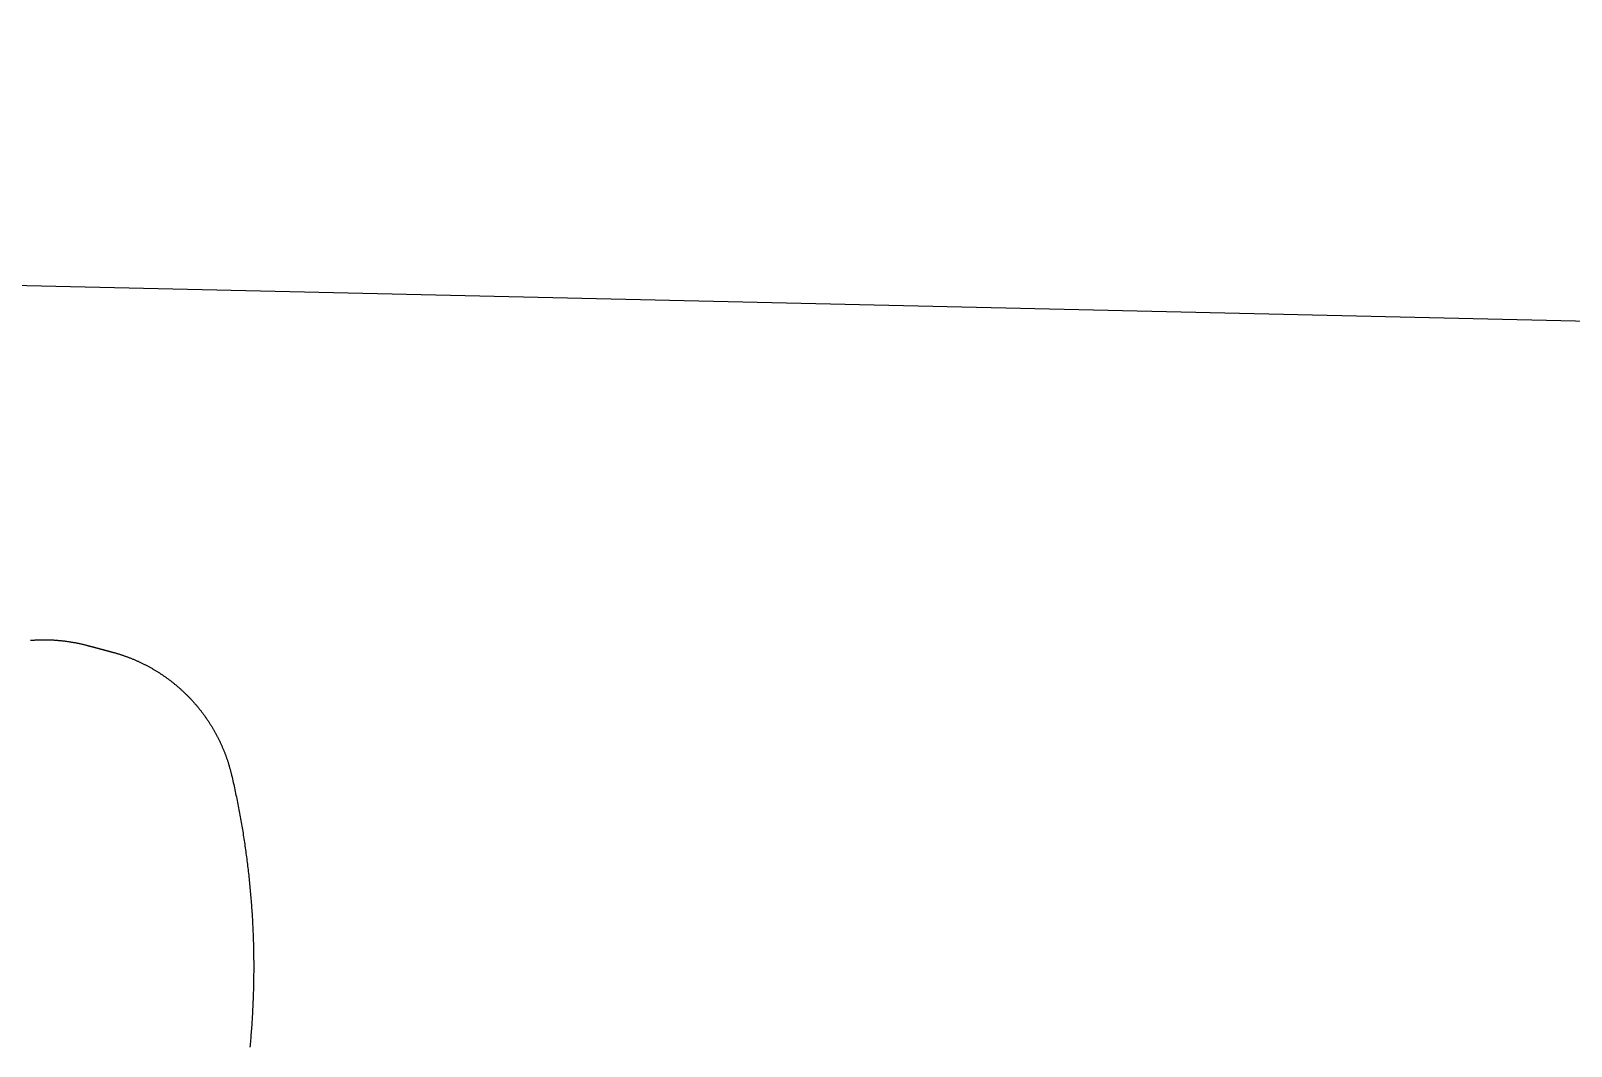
# Model space of a CAD drawing. Header units: millimetres. Extents: x 0 to 300, y 0 to 160.
# Drawn here: x 172.73 to 180.12, y 145.39 to 150.26 of the extents above; entities that cross this region are included whole.
import ezdxf

# ---------------------------------------------------------------- set-up
doc = ezdxf.new("R2010")
doc.units = ezdxf.units.MM
doc.header["$MEASUREMENT"] = 0
doc.layers.add('Layer 1', color=1, linetype='Continuous', true_color=0xff0000)

msp = doc.modelspace()

# ---------------------------------------------------------------- linework, layer by layer
at = {"layer": 'Layer 1'}
msp.add_lwpolyline([(274.2993, 148.4231), (281.7994, 148.4236, 0.99345), (281.799, 156.4229), (208.06, 157.3882, -0.116261), (204.4982, 158.2772, 0.240149), (199.0493, 158.3031, -0.114507), (195.5272, 157.4483), (166.7108, 157.1723, 0.290118), (162.8149, 153.8955, 0.46164), (166.6587, 149.1735), (195.469, 148.522, -0.121881), (198.9797, 147.6214, 0.240131), (204.4285, 147.5764, -0.116261), (208.0015, 148.4189), (244.4005, 148.4212)], format="xyb", dxfattribs=at)
msp.add_lwpolyline([(172.7257, 147.3356), (172.7291, 147.3359), (172.7324, 147.3361), (172.7357, 147.3364), (172.739, 147.3366), (172.7424, 147.3368), (172.7457, 147.337), (172.749, 147.3372), (172.7523, 147.3374), (172.7557, 147.3375), (172.759, 147.3377), (172.7624, 147.3378), (172.7657, 147.3379), (172.769, 147.338), (172.7724, 147.3381), (172.7757, 147.3382), (172.7791, 147.3382), (172.7824, 147.3383), (172.7857, 147.3383), (172.7891, 147.3383), (172.7924, 147.3383), (172.7958, 147.3383), (172.7991, 147.3383), (172.8025, 147.3383), (172.8058, 147.3382), (172.8092, 147.3381), (172.8125, 147.3381), (172.8159, 147.338), (172.8192, 147.3379), (172.8226, 147.3377), (172.826, 147.3376), (172.8293, 147.3374), (172.8327, 147.3373), (172.836, 147.3371), (172.8394, 147.3369), (172.8427, 147.3367), (172.8461, 147.3365), (172.8495, 147.3362), (172.8528, 147.336), (172.8562, 147.3357), (172.8595, 147.3354), (172.8629, 147.3351), (172.8662, 147.3348), (172.8696, 147.3345), (172.873, 147.3342), (172.8763, 147.3338), (172.8797, 147.3335), (172.883, 147.3331), (172.8864, 147.3327), (172.8897, 147.3323), (172.8931, 147.3319), (172.8965, 147.3314), (172.8998, 147.331), (172.9032, 147.3305), (172.9065, 147.33), (172.9099, 147.3295), (172.9132, 147.329), (172.9166, 147.3285), (172.9199, 147.328), (172.9233, 147.3274), (172.9266, 147.3268), (172.93, 147.3263), (172.9333, 147.3257), (172.9367, 147.325), (172.94, 147.3244), (172.9434, 147.3238), (172.9467, 147.3231), (172.9501, 147.3225), (172.9534, 147.3218), (172.9568, 147.3211), (172.9601, 147.3204), (172.9634, 147.3196), (172.9668, 147.3189), (172.9701, 147.3181), (172.9735, 147.3174), (172.9768, 147.3166), (172.9801, 147.3158), (172.9835, 147.315), (172.9868, 147.3141), (172.9901, 147.3133), (172.9934, 147.3124), (172.994, 147.3123), (172.9945, 147.3122), (172.995, 147.312), (172.9955, 147.3119), (172.996, 147.3118), (172.9965, 147.3116), (172.997, 147.3115), (172.9975, 147.3114), (172.998, 147.3112), (172.9986, 147.3111), (172.9991, 147.311), (172.9996, 147.3108), (173.0001, 147.3107), (173.0006, 147.3106), (173.0011, 147.3104), (173.0016, 147.3103), (173.0021, 147.3102), (173.0026, 147.31), (173.0031, 147.3099), (173.0037, 147.3098), (173.0042, 147.3096), (173.0047, 147.3095), (173.0052, 147.3094), (173.0057, 147.3092), (173.0062, 147.3091), (173.0067, 147.309), (173.0072, 147.3088), (173.0077, 147.3087), (173.0083, 147.3086), (173.0088, 147.3084), (173.0093, 147.3083), (173.0098, 147.3082), (173.0103, 147.308), (173.0108, 147.3079), (173.0113, 147.3078), (173.0118, 147.3076), (173.0123, 147.3075), (173.0128, 147.3074), (173.0134, 147.3072), (173.0139, 147.3071), (173.0144, 147.307), (173.0149, 147.3068), (173.0154, 147.3067), (173.0159, 147.3066), (173.0164, 147.3064), (173.0169, 147.3063), (173.0174, 147.3062), (173.0179, 147.306), (173.0185, 147.3059), (173.019, 147.3058), (173.0195, 147.3056), (173.02, 147.3055), (173.0205, 147.3054), (173.021, 147.3052), (173.0215, 147.3051), (173.022, 147.305), (173.0225, 147.3048), (173.023, 147.3047), (173.0236, 147.3046), (173.0241, 147.3044), (173.0246, 147.3043), (173.0251, 147.3042), (173.0256, 147.304), (173.0261, 147.3039), (173.0266, 147.3038), (173.0271, 147.3036), (173.0276, 147.3035), (173.0281, 147.3034), (173.0287, 147.3032), (173.0292, 147.3031), (173.0297, 147.303), (173.0302, 147.3028), (173.0307, 147.3027), (173.0312, 147.3026), (173.0317, 147.3024), (173.0322, 147.3023), (173.0327, 147.3021), (173.0332, 147.302), (173.0338, 147.3019), (173.0343, 147.3017), (173.0348, 147.3016), (173.0353, 147.3015), (173.0358, 147.3013), (173.0363, 147.3012), (173.0368, 147.3011), (173.0373, 147.3009), (173.0378, 147.3008), (173.0383, 147.3007), (173.0389, 147.3005), (173.0394, 147.3004), (173.0399, 147.3003), (173.0404, 147.3001), (173.0409, 147.3), (173.0414, 147.2999), (173.0419, 147.2997), (173.0424, 147.2996), (173.0429, 147.2995), (173.0434, 147.2993), (173.0439, 147.2992), (173.0445, 147.299), (173.045, 147.2989), (173.0455, 147.2988), (173.046, 147.2986), (173.0465, 147.2985), (173.047, 147.2984), (173.0475, 147.2982), (173.048, 147.2981), (173.0485, 147.298), (173.049, 147.2978), (173.0496, 147.2977), (173.0501, 147.2976), (173.0506, 147.2974), (173.0511, 147.2973), (173.0516, 147.2971), (173.0521, 147.297), (173.0526, 147.2969), (173.0531, 147.2967), (173.0536, 147.2966), (173.0541, 147.2965), (173.0546, 147.2963), (173.0552, 147.2962), (173.0557, 147.2961), (173.0562, 147.2959), (173.0567, 147.2958), (173.0572, 147.2957), (173.0577, 147.2955), (173.0582, 147.2954), (173.0587, 147.2952), (173.0592, 147.2951), (173.0597, 147.295), (173.0603, 147.2948), (173.0608, 147.2947), (173.0613, 147.2946), (173.0618, 147.2944), (173.0623, 147.2943), (173.0628, 147.2942), (173.0633, 147.294), (173.0638, 147.2939), (173.0643, 147.2937), (173.0648, 147.2936), (173.0653, 147.2935), (173.0659, 147.2933), (173.0664, 147.2932), (173.0669, 147.2931), (173.0674, 147.2929), (173.0679, 147.2928), (173.0684, 147.2927), (173.0689, 147.2925), (173.0694, 147.2924), (173.0699, 147.2922), (173.0704, 147.2921), (173.0709, 147.292), (173.0715, 147.2918), (173.072, 147.2917), (173.0725, 147.2916), (173.073, 147.2914), (173.0735, 147.2913), (173.074, 147.2911), (173.0745, 147.291), (173.075, 147.2909), (173.0755, 147.2907), (173.076, 147.2906), (173.0765, 147.2905), (173.0771, 147.2903), (173.0776, 147.2902), (173.0781, 147.2901), (173.0786, 147.2899), (173.0791, 147.2898), (173.0796, 147.2896), (173.0801, 147.2895), (173.0806, 147.2894), (173.0811, 147.2892), (173.0816, 147.2891), (173.0821, 147.289), (173.0827, 147.2888), (173.0832, 147.2887), (173.0837, 147.2885), (173.0842, 147.2884), (173.0847, 147.2883), (173.0852, 147.2881), (173.0857, 147.288), (173.0862, 147.2879), (173.0867, 147.2877), (173.0872, 147.2876), (173.0877, 147.2874), (173.0883, 147.2873), (173.0888, 147.2872), (173.0893, 147.287), (173.0898, 147.2869), (173.0903, 147.2868), (173.0908, 147.2866), (173.0913, 147.2865), (173.0918, 147.2863), (173.0923, 147.2862), (173.0928, 147.2861), (173.0933, 147.2859), (173.0939, 147.2858), (173.0944, 147.2857), (173.0949, 147.2855), (173.0954, 147.2854), (173.0959, 147.2852), (173.0964, 147.2851), (173.0969, 147.285), (173.0974, 147.2848), (173.0979, 147.2847), (173.0984, 147.2845), (173.0989, 147.2844), (173.0995, 147.2843), (173.1, 147.2841), (173.1005, 147.284), (173.101, 147.2839), (173.1015, 147.2837), (173.102, 147.2836), (173.1025, 147.2834), (173.103, 147.2833), (173.1035, 147.2832), (173.104, 147.283), (173.1045, 147.2829), (173.105, 147.2827), (173.1056, 147.2826), (173.1061, 147.2825), (173.1066, 147.2823), (173.1071, 147.2822), (173.1076, 147.2821), (173.1081, 147.2819), (173.1086, 147.2818), (173.1091, 147.2816), (173.1096, 147.2815), (173.1101, 147.2814), (173.1106, 147.2812), (173.1112, 147.2811), (173.1117, 147.2809), (173.1122, 147.2808), (173.1127, 147.2807), (173.1132, 147.2805), (173.1137, 147.2804), (173.1142, 147.2803), (173.1147, 147.2801), (173.1152, 147.28), (173.1157, 147.2798), (173.1162, 147.2797), (173.1168, 147.2796), (173.1173, 147.2794), (173.1178, 147.2793), (173.1183, 147.2791), (173.1188, 147.279), (173.1193, 147.2789), (173.1198, 147.2787), (173.1203, 147.2786), (173.1208, 147.2784), (173.1213, 147.2783), (173.1218, 147.2782), (173.1223, 147.278), (173.1229, 147.2779), (173.1234, 147.2778), (173.1239, 147.2776), (173.1272, 147.2767), (173.1305, 147.2758), (173.1338, 147.2748), (173.1371, 147.2739), (173.1404, 147.2729), (173.1437, 147.2719), (173.1469, 147.2709), (173.1502, 147.2699), (173.1535, 147.2689), (173.1567, 147.2678), (173.16, 147.2668), (173.1632, 147.2657), (173.1665, 147.2646), (173.1697, 147.2635), (173.1729, 147.2624), (173.1761, 147.2613), (173.1794, 147.2602), (173.1826, 147.259), (173.1858, 147.2579), (173.1889, 147.2567), (173.1921, 147.2555), (173.1953, 147.2543), (173.1985, 147.2531), (173.2017, 147.2519), (173.2048, 147.2507), (173.208, 147.2494), (173.2111, 147.2482), (173.2143, 147.2469), (173.2174, 147.2456), (173.2205, 147.2443), (173.2236, 147.243), (173.2267, 147.2417), (173.2299, 147.2403), (173.233, 147.239), (173.236, 147.2376), (173.2391, 147.2363), (173.2422, 147.2349), (173.2453, 147.2335), (173.2483, 147.2321), (173.2514, 147.2306), (173.2544, 147.2292), (173.2575, 147.2277), (173.2605, 147.2263), (173.2635, 147.2248), (173.2666, 147.2233), (173.2696, 147.2218), (173.2726, 147.2203), (173.2756, 147.2188), (173.2786, 147.2173), (173.2816, 147.2157), (173.2845, 147.2142), (173.2875, 147.2126), (173.2905, 147.211), (173.2934, 147.2094), (173.2964, 147.2078), (173.2993, 147.2062), (173.3022, 147.2046), (173.3051, 147.2029), (173.3081, 147.2013), (173.311, 147.1996), (173.3139, 147.1979), (173.3167, 147.1963), (173.3196, 147.1946), (173.3225, 147.1928), (173.3254, 147.1911), (173.3282, 147.1894), (173.3311, 147.1876), (173.3339, 147.1859), (173.3368, 147.1841), (173.3396, 147.1823), (173.3424, 147.1806), (173.3452, 147.1788), (173.348, 147.1769), (173.3508, 147.1751), (173.3536, 147.1733), (173.3564, 147.1714), (173.3591, 147.1696), (173.3619, 147.1677), (173.3647, 147.1658), (173.3674, 147.1639), (173.3701, 147.162), (173.3729, 147.1601), (173.3756, 147.1582), (173.3783, 147.1563), (173.381, 147.1543), (173.3837, 147.1524), (173.3864, 147.1504), (173.389, 147.1484), (173.3917, 147.1464), (173.3944, 147.1444), (173.397, 147.1424), (173.3997, 147.1404), (173.4023, 147.1384), (173.4049, 147.1363), (173.4075, 147.1343), (173.4101, 147.1322), (173.4127, 147.1301), (173.4153, 147.128), (173.4179, 147.1259), (173.4205, 147.1238), (173.423, 147.1217), (173.4256, 147.1196), (173.4281, 147.1174), (173.4307, 147.1153), (173.4332, 147.1131), (173.4357, 147.111), (173.4382, 147.1088), (173.4407, 147.1066), (173.4432, 147.1044), (173.4457, 147.1022), (173.4481, 147.1), (173.4506, 147.0978), (173.453, 147.0955), (173.4555, 147.0933), (173.4579, 147.091), (173.4603, 147.0887), (173.4627, 147.0865), (173.4652, 147.0842), (173.4675, 147.0819), (173.4699, 147.0796), (173.4723, 147.0772), (173.4747, 147.0749), (173.477, 147.0726), (173.4794, 147.0702), (173.4817, 147.0679), (173.484, 147.0655), (173.4863, 147.0631), (173.4886, 147.0607), (173.4909, 147.0583), (173.4932, 147.0559), (173.4955, 147.0535), (173.4978, 147.0511), (173.5, 147.0487), (173.5023, 147.0462), (173.5045, 147.0438), (173.5067, 147.0413), (173.5089, 147.0388), (173.5111, 147.0364), (173.5133, 147.0339), (173.5155, 147.0314), (173.5177, 147.0289), (173.5199, 147.0264), (173.522, 147.0238), (173.5242, 147.0213), (173.5263, 147.0188), (173.5284, 147.0162), (173.5305, 147.0136), (173.5326, 147.0111), (173.5347, 147.0085), (173.5368, 147.0059), (173.5389, 147.0033), (173.5409, 147.0007), (173.543, 146.9981), (173.545, 146.9955), (173.547, 146.9928), (173.5491, 146.9902), (173.5511, 146.9875), (173.5531, 146.9849), (173.555, 146.9822), (173.557, 146.9795), (173.559, 146.9769), (173.5609, 146.9742), (173.5629, 146.9715), (173.5648, 146.9688), (173.5667, 146.966), (173.5686, 146.9633), (173.5705, 146.9606), (173.5724, 146.9578), (173.5743, 146.9551), (173.5761, 146.9523), (173.578, 146.9496), (173.5798, 146.9468), (173.5817, 146.944), (173.5835, 146.9412), (173.5853, 146.9384), (173.5871, 146.9356), (173.5889, 146.9328), (173.5906, 146.93), (173.5924, 146.9271), (173.5941, 146.9243), (173.5959, 146.9215), (173.5976, 146.9186), (173.5993, 146.9157), (173.601, 146.9129), (173.6027, 146.91), (173.6044, 146.9071), (173.6061, 146.9042), (173.6077, 146.9013), (173.6094, 146.8984), (173.611, 146.8955), (173.6126, 146.8926), (173.6142, 146.8896), (173.6158, 146.8867), (173.6174, 146.8838), (173.619, 146.8808), (173.6205, 146.8778), (173.6221, 146.8749), (173.6236, 146.8719), (173.6252, 146.8689), (173.6267, 146.8659), (173.6282, 146.8629), (173.6297, 146.8599), (173.6311, 146.8569), (173.6326, 146.8539), (173.6341, 146.8509), (173.6355, 146.8478), (173.6369, 146.8448), (173.6383, 146.8418), (173.6398, 146.8387), (173.6411, 146.8356), (173.6425, 146.8326), (173.6439, 146.8295), (173.6452, 146.8264), (173.6466, 146.8233), (173.6479, 146.8202), (173.6492, 146.8171), (173.6505, 146.814), (173.6518, 146.8109), (173.6531, 146.8078), (173.6544, 146.8047), (173.6556, 146.8015), (173.6569, 146.7984), (173.6581, 146.7952), (173.6593, 146.7921), (173.6605, 146.7889), (173.6617, 146.7857), (173.6629, 146.7826), (173.664, 146.7794), (173.6652, 146.7762), (173.6663, 146.773), (173.6674, 146.7698), (173.6686, 146.7666), (173.6697, 146.7634), (173.6707, 146.7602), (173.6718, 146.757), (173.6729, 146.7537), (173.6739, 146.7505), (173.6749, 146.7472), (173.676, 146.744), (173.677, 146.7407), (173.678, 146.7375), (173.6789, 146.7342), (173.6799, 146.7309), (173.6809, 146.7277), (173.6818, 146.7244), (173.6827, 146.7211), (173.6836, 146.7178), (173.6845, 146.7145), (173.6854, 146.7112), (173.6863, 146.7079), (173.6871, 146.7046), (173.688, 146.7012), (173.6888, 146.6979), (173.6896, 146.6946), (173.6904, 146.6912), (173.6912, 146.6879), (173.6932, 146.6792), (173.6952, 146.6706), (173.6972, 146.6619), (173.6991, 146.6533), (173.7011, 146.6446), (173.703, 146.636), (173.7049, 146.6273), (173.7067, 146.6186), (173.7086, 146.61), (173.7104, 146.6013), (173.7122, 146.5926), (173.714, 146.584), (173.7158, 146.5753), (173.7176, 146.5666), (173.7193, 146.5579), (173.721, 146.5492), (173.7227, 146.5405), (173.7244, 146.5318), (173.7261, 146.5231), (173.7277, 146.5144), (173.7293, 146.5057), (173.7309, 146.497), (173.7325, 146.4883), (173.7341, 146.4796), (173.7356, 146.4709), (173.7372, 146.4622), (173.7387, 146.4535), (173.7402, 146.4448), (173.7416, 146.4361), (173.7431, 146.4273), (173.7445, 146.4186), (173.7459, 146.4099), (173.7473, 146.4012), (173.7487, 146.3924), (173.75, 146.3837), (173.7514, 146.375), (173.7527, 146.3662), (173.754, 146.3575), (173.7553, 146.3488), (173.7565, 146.34), (173.7578, 146.3313), (173.759, 146.3225), (173.7602, 146.3138), (173.7614, 146.305), (173.7625, 146.2963), (173.7637, 146.2875), (173.7648, 146.2788), (173.7659, 146.27), (173.767, 146.2613), (173.768, 146.2525), (173.7691, 146.2438), (173.7701, 146.235), (173.7711, 146.2262), (173.7721, 146.2175), (173.7731, 146.2087), (173.774, 146.1999), (173.7749, 146.1912), (173.7759, 146.1824), (173.7768, 146.1736), (173.7776, 146.1649), (173.7785, 146.1561), (173.7793, 146.1473), (173.7801, 146.1385), (173.7809, 146.1298), (173.7817, 146.121), (173.7825, 146.1122), (173.7832, 146.1034), (173.7839, 146.0947), (173.7846, 146.0859), (173.7853, 146.0771), (173.786, 146.0683), (173.7866, 146.0595), (173.7872, 146.0507), (173.7878, 146.042), (173.7884, 146.0332), (173.789, 146.0244), (173.7895, 146.0156), (173.7901, 146.0068), (173.7906, 145.998), (173.7911, 145.9892), (173.7915, 145.9804), (173.792, 145.9717), (173.7924, 145.9629), (173.7928, 145.9541), (173.7932, 145.9453), (173.7936, 145.9365), (173.794, 145.9277), (173.7943, 145.9189), (173.7946, 145.9101), (173.7949, 145.9013), (173.7952, 145.8925), (173.7954, 145.8837), (173.7957, 145.8749), (173.7959, 145.8662), (173.7961, 145.8574), (173.7963, 145.8486), (173.7965, 145.8398), (173.7966, 145.831), (173.7967, 145.8222), (173.7968, 145.8134), (173.7969, 145.8046), (173.797, 145.7958), (173.797, 145.787), (173.7971, 145.7782), (173.7971, 145.7694), (173.7971, 145.7606), (173.7971, 145.7518), (173.797, 145.743), (173.7969, 145.7342), (173.7969, 145.7255), (173.7968, 145.7167), (173.7966, 145.7079), (173.7965, 145.6991), (173.7963, 145.6903), (173.7962, 145.6815), (173.796, 145.6727), (173.7957, 145.6639), (173.7955, 145.6551), (173.7952, 145.6463), (173.795, 145.6376), (173.7947, 145.6288), (173.7944, 145.62), (173.794, 145.6112), (173.7937, 145.6024), (173.7933, 145.5936), (173.7929, 145.5849), (173.7925, 145.5761), (173.7921, 145.5673), (173.7916, 145.5585), (173.7912, 145.5497), (173.7907, 145.541), (173.7902, 145.5322), (173.7897, 145.5234), (173.7891, 145.5146), (173.7885, 145.5059), (173.788, 145.4971), (173.7874, 145.4883), (173.7868, 145.4796), (173.7861, 145.4708), (173.7855, 145.462), (173.7848, 145.4533), (173.7841, 145.4445), (173.7834, 145.4357), (173.7826, 145.427), (173.7819, 145.4182), (173.7811, 145.4094), (173.7803, 145.4007), (173.7795, 145.3919), (173.7787, 145.3832)], dxfattribs=at)

doc.saveas('drawing.dxf')
